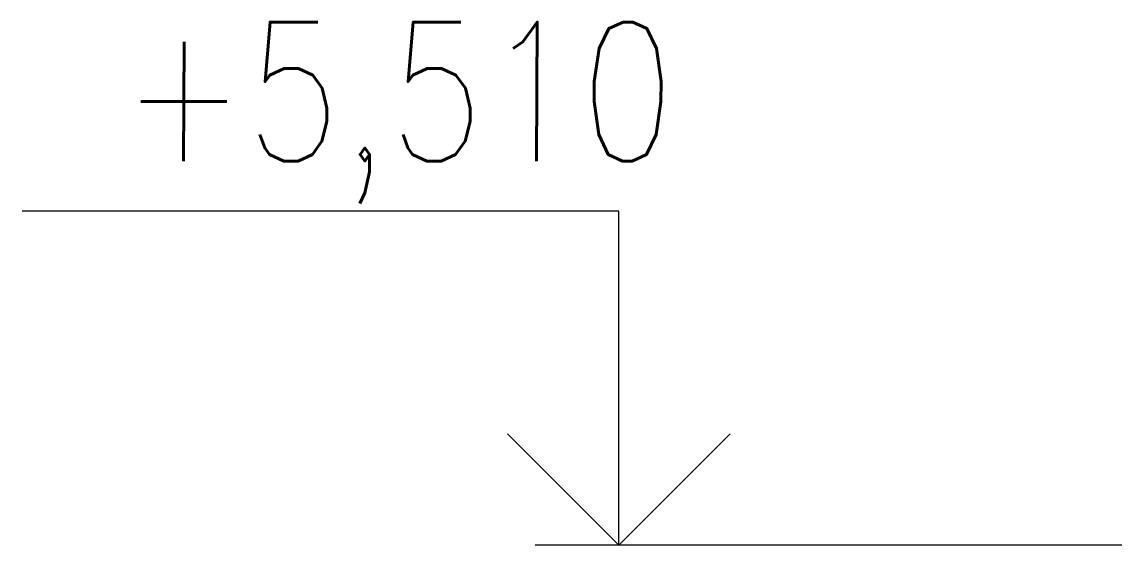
# Model space of a CAD drawing. Header units: millimetres. Extents: x 53645 to 137188, y 78097 to 135533.
# Drawn here: x 88646 to 90622, y 109190 to 110130 of the extents above; entities that cross this region are included whole.
import ezdxf

# ---------------------------------------------------------------- set-up
doc = ezdxf.new("R2010")
doc.units = ezdxf.units.MM
doc.layers.add('mark', color=174, linetype='Continuous', lineweight=15)
doc.styles.add('GOST 2.304', font='CS_Gost2304.shx', dxfattribs={"width": 0.8, "oblique": 15})

msp = doc.modelspace()

# ---------------------------------------------------------------- linework, layer by layer
at = {"layer": 'mark', "linetype": 'Continuous', "ltscale": 100}
for points in [[(89717.7, 109789.9), (88645.7, 109789.9)], [(89717.7, 109189.9), (89717.7, 109789.9)], [(89717.7, 109189.9), (89517.7, 109389.9)], [(89717.7, 109189.9), (89917.7, 109389.9)], [(90621.6, 109189.9), (89567.7, 109189.9)]]:
    msp.add_lwpolyline(points, dxfattribs=at)

# ---------------------------------------------------------------- texts
at = {"layer": 'mark', "linetype": 'Continuous', "ltscale": 100, "insert": (88824.4, 110129.9), "char_height": 250, "width": 1215.72, "attachment_point": 1, "style": 'GOST 2.304'}
msp.add_mtext('\\Fsimplex.shx;\\W0.8000000000;\\Q0.2617993878;\\T1.0000000000;\\o\\l+5,510', dxfattribs=at)

doc.saveas('drawing.dxf')
